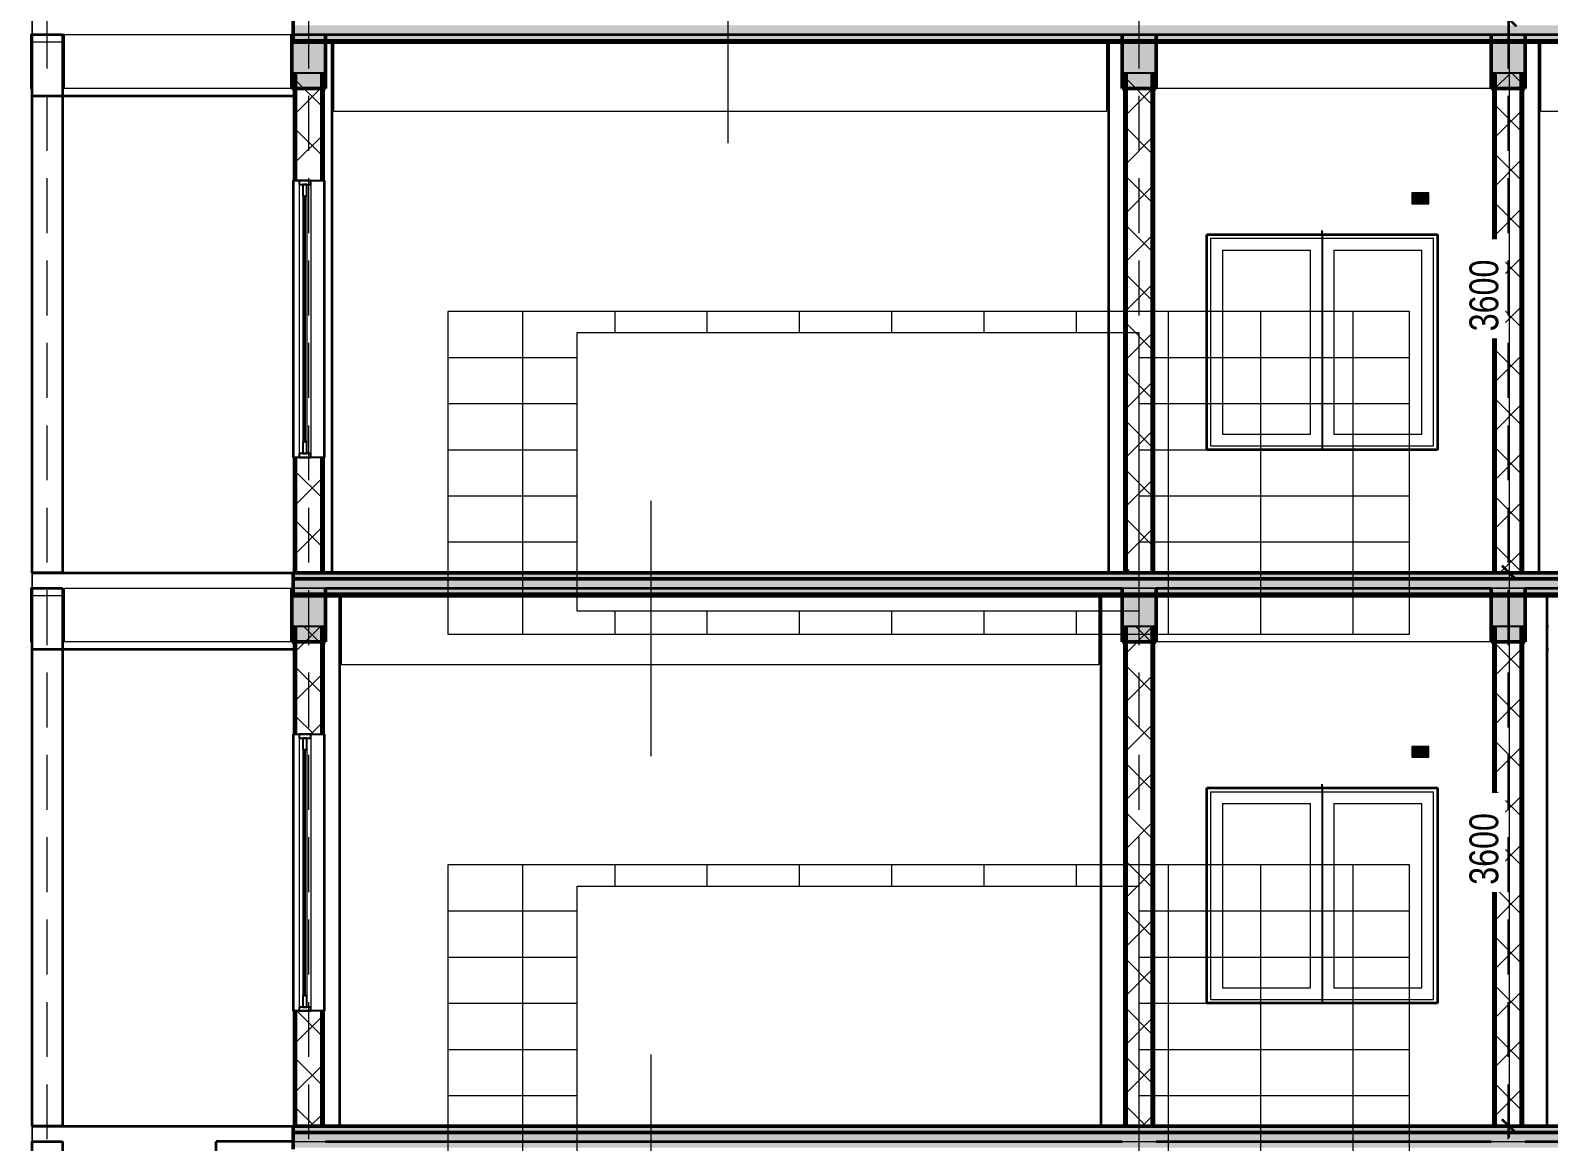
# Model space of a CAD drawing. Header units: millimetres. Extents: x -15163 to 15743, y -3675 to 21269.
# Drawn here: x -15010 to -5137, y 3800 to 11028 of the extents above; entities that cross this region are included whole.
import ezdxf

# ---------------------------------------------------------------- set-up
doc = ezdxf.new("R2010")
doc.units = ezdxf.units.MM
doc.linetypes.add('Hidden', pattern=[535.78125, 357.1875, -178.59375])
for name, color, linetype, lineweight in [('A-ANNO-DIMS', 211, 'Continuous', 9), ('A-ANNO-DIMS-75', 211, 'Continuous', 9), ('A-DETL', 90, 'Continuous', 18), ('A-DETL-GENF', 92, 'Continuous', 18), ('A-FLOR', 192, 'Continuous', 18), ('A-FLOR-MCUT', 51, 'Continuous', 50), ('A-FLOR-PATT', 8, 'Continuous', 50), ('A-GLAZ', 151, 'Continuous', 25), ('A-WALL', 113, 'Continuous', 35), ('A-WALL-PATT', 111, 'Continuous', 25), ('S-BEAM', 12, 'Continuous', 18), ('S-COLS', 52, 'Continuous', 35), ('S-FNDN', 32, 'Continuous', 18), ('S-GRID', 1, 'Continuous', 9)]:
    doc.layers.add(name, color=color, linetype=linetype, lineweight=lineweight)
doc.styles.add('Arial', font='arial.ttf', dxfattribs={"width": 0.8, "height": 187.5})
doc.dimstyles.new('kt_nam', dxfattribs={"dimscale": 304.8, "dimtxt": 191.298637, "dimasz": 0.295276, "dimexe": 0.492126, "dimexo": 0.0625, "dimgap": 0.049213, "dimtad": 1, "dimdec": 0, "dimzin": 0, "dimdsep": 46, "dimtxsty": 'Arial', "dimblk1": 'OBLIQUE', "dimblk2": 'OBLIQUE', "dimsah": 1, "dimcen": 0.09, "dimdle": 0.246063, "dimazin": 0, "dimtfac": 1, "dimtdec": 4, "dimtix": 1, "dimtmove": 0, "dimatfit": 3, "dimfxl": 1.968504, "dimfxlon": 1, "dimtvp": 1, "dimtfill": 1, "dimtolj": 1, "dimtzin": 0, "dimarcsym": 2})
pattern_1 = [(0, (-7608.4, 5345.385), (304.8, 76.2), [25.146, -203.454, 25.146, -203.454, -1219.2]), (0, (-7608.4, 5345.385), (304.8, 76.2), [-457.2, 25.146, -432.054, 25.146, -203.454, -533.4]), (0, (-7608.4, 5345.385), (304.8, 76.2), [-1143, 25.146, -127.254, 25.146, -355.854]), (120, (-7494.1, 5383.485), (-218.39114, 225.86454), [25.146, -203.454, 25.146, -203.454, -1219.2]), (120, (-7494.1, 5383.485), (-218.39114, 225.86454), [-457.2, 25.146, -432.054, 25.146, -203.454, -533.4]), (120, (-7494.1, 5383.485), (-218.39114, 225.86454), [-1143, 25.146, -127.254, 25.146, -355.854]), (240, (-7456, 5535.885), (-86.40886, -302.06454), [25.146, -203.454, 25.146, -203.454, -1219.2]), (240, (-7456, 5535.885), (-86.40886, -302.06454), [-457.2, 25.146, -432.054, 25.146, -203.454, -533.4]), (240, (-7456, 5535.885), (-86.40886, -302.06454), [-1143, 25.146, -127.254, 25.146, -355.854])]
pattern_2 = [(45, (-7608.4, 5345.39), (-159.099, 159.099), []), (135, (-7608.4, 5345.39), (-159.099, -159.099), [])]
pattern_3 = [(50, (-7608.4, 5345.4), (546.553, -47.817), [57.15, -628.65]), (355, (-7608.4, 5345.4), (-105.728, 573.17), [45.72, -502.92]), (100.451, (-7562.86, 5341.4), (440.828, 525.35), [48.57, -534.27]), (46.184, (-7608.4, 5497.8), (813.237, -126.13), [85.725, -942.975]), (96.636, (-7540.6, 5487.3), (712.21, 742.28), [72.855, -801.405]), (351.184, (-7608.4, 5497.8), (712.215, 742.276), [68.58, -754.38]), (21, (-7532.2, 5459.7), (454.843, -306.796), [57.15, -628.65]), (326, (-7532.2, 5459.7), (185.406, 552.564), [45.72, -502.92]), (71.451, (-7494.3, 5434.1), (640.25, 245.764), [48.57, -534.27]), (37.5, (-7608.4, 5345.39), (9.2664, 253.665), [25.146, -471.678, 25.146, -485.394, -504.825]), (37.5, (-7608.4, 5345.39), (9.2664, 253.665), [-1007.364, 25.146, -479.679]), (7.5, (-7608.4, 5345.39), (200.4594, 300.541), [25.146, -265.938, 25.146, -460.248, -192.405]), (7.5, (-7608.4, 5345.39), (200.4594, 300.541), [-776.478, 25.146, -167.259]), (327.5, (-7778.33, 5345.39), (406.773, -17.1864), [25.146, -165.354, 25.146, -569.214, -788.67]), (327.5, (-7778.33, 5345.39), (406.773, -17.1864), [-784.86, 25.146, -763.524]), (317.5, (-7854.53, 5345.4), (444.388, 76.28), [25.146, -222.504, 25.146, -369.57, -560.07]), (317.5, (-7854.53, 5345.4), (444.388, 76.28), [-642.366, 25.146, -534.924])]
pattern_4 = [(0, (-7608.4, 5345.4), (476.25, 476.25), [476.25, -476.25]), (0, (-7608.4, 5524), (476.25, 476.25), [476.25, -476.25]), (0, (-7608.4, 5702.57), (476.25, 476.25), [476.25, -476.25]), (90, (-7548.87, 5762.1), (-476.25, 476.25), [476.25, -476.25]), (90, (-7370.3, 5762.1), (-476.25, 476.25), [476.25, -476.25]), (90, (-7191.7, 5762.1), (-476.25, 476.25), [476.25, -476.25])]

# ---------------------------------------------------------------- blocks, each defined once
blk = doc.blocks.new('M_Concrete-Rectangular-Column - COT200X200-2391828-MẶT CẮT 5-5')
at = {"layer": 'S-COLS'}
for p, q in [((-15000, 3800), (-15000, 0)), ((-14999.3, 3800), (-14800, 3800)), ((-14800, 3800), (-14800, 0)), ((-14800, 0), (-14999.3, 0))]:
    blk.add_line(p, q, dxfattribs=at)
blk = doc.blocks.new('CUA SO 2 CANH NHOM KINH O O THOANG - S1_1500x1800-V4-MẶT CẮT 5-5')
at = {"layer": 'A-GLAZ'}
for p, q in [((-13187, 6450), (-13263, 6450)), ((-13263, 6450), (-13263, 6425)), ((-13263, 6425), (-13187, 6425)), ((-13212.5, 6425), (-13237.5, 6425)), ((-13237.5, 6425), (-13237.5, 6349)), ((-13212.5, 6349), (-13212.5, 6425)), ((-13187, 6425), (-13187, 6450)), ((-13237.5, 6349), (-13212.5, 6349)), ((-13222.5, 6349), (-13227.5, 6349)), ((-13227.5, 6349), (-13227.5, 4751)), ((-13222.5, 4751), (-13222.5, 6349)), ((-13212.5, 4751), (-13237.5, 4751)), ((-13237.5, 4751), (-13237.5, 4675)), ((-13227.5, 4751), (-13222.5, 4751)), ((-13212.5, 4675), (-13212.5, 4751)), ((-13187, 4675), (-13263, 4675)), ((-13263, 4675), (-13263, 4650)), ((-13263, 4650), (-13187, 4650)), ((-13237.5, 4675), (-13212.5, 4675)), ((-13187, 4650), (-13187, 4675))]:
    blk.add_line(p, q, dxfattribs=at)
at = {"layer": 'A-GLAZ', "lineweight": 18}
for p, q in [((-13263, 6425), (-13263, 4675)), ((-13187, 6425), (-13187, 4675)), ((-13237.5, 6349), (-13237.5, 4751)), ((-13212.5, 6349), (-13212.5, 4751))]:
    blk.add_line(p, q, dxfattribs=at)
blk = doc.blocks.new('dam betong - 220X350-2382505-MẶT CẮT 5-5')
at = {"layer": 'S-BEAM'}
for p, q in [((-15010, 3800), (-15010, 3450)), ((-15000, 3800), (-15010, 3800)), ((-14790, 3450), (-14790, 3750)), ((-15010, 3450), (-15000, 3450)), ((-14800, 3450), (-14790, 3450))]:
    blk.add_line(p, q, dxfattribs=at)
blk = doc.blocks.new('M_Concrete-Rectangular-Column - COT250X350-2391838-MẶT CẮT 5-5')
at = {"layer": 'S-COLS'}
blk.add_line((-8050, 7350), (-8050, 3900), dxfattribs=at)
blk = doc.blocks.new('M_Concrete-Rectangular-Column - COT220X300-2391839-MẶT CẮT 5-5')
at = {"layer": 'S-COLS'}
blk.add_line((-8000, 10950), (-8000, 7500), dxfattribs=at)
blk = doc.blocks.new('M_Concrete-Rectangular-Column - COT220X300-V6-MẶT CẮT 5-5')
at = {"layer": 'S-COLS'}
blk.add_line((-13000, 7350), (-13000, 3900), dxfattribs=at)
blk = doc.blocks.new('M_Concrete-Rectangular-Column - COT200X250-V7-MẶT CẮT 5-5')
at = {"layer": 'S-COLS'}
blk.add_line((-13050, 10950), (-13050, 7500), dxfattribs=at)
blk = doc.blocks.new('M_Concrete-Rectangular-Column - COT200X200-2391833-MẶT CẮT 5-5')
at = {"layer": 'S-COLS'}
for p, q in [((-15000, 7400), (-15000, 3900)), ((-14999.3, 7400), (-14800, 7400)), ((-14800, 7400), (-14800, 3900)), ((-14800, 3900), (-14999.3, 3900))]:
    blk.add_line(p, q, dxfattribs=at)
blk = doc.blocks.new('M_Concrete-Rectangular-Column - COT200X200-2391834-MẶT CẮT 5-5')
at = {"layer": 'S-COLS'}
for p, q in [((-15000, 11000), (-15000, 7500)), ((-14999.3, 11000), (-14800, 11000)), ((-14800, 11000), (-14800, 7500)), ((-14800, 7500), (-14999.3, 7500))]:
    blk.add_line(p, q, dxfattribs=at)
blk = doc.blocks.new('M_Concrete-Rectangular-Column - COT250X350-V8-MẶT CẮT 5-5')
at = {"layer": 'S-COLS'}
blk.add_line((-5150, 7350), (-5150, 3900), dxfattribs=at)
blk = doc.blocks.new('M_Concrete-Rectangular-Column - COT220X300-V9-MẶT CẮT 5-5')
at = {"layer": 'S-COLS'}
blk.add_line((-5200, 10950), (-5200, 7500), dxfattribs=at)
blk = doc.blocks.new('CUA SO 2 CANH NHOM KINH O O THOANG - K4-2413349-MẶT CẮT 5-5')
at = {"layer": 'A-GLAZ'}
for q in [(-6610, 6125), (-6610, 4700)]:
    blk.add_line((-6610, 6100), q, dxfattribs=at)
at = {"layer": 'A-GLAZ', "lineweight": 18}
for p, q in [((-7335, 6075), (-7335, 4725)), ((-7335, 6075), (-5885, 6075)), ((-6610, 4725), (-6610, 6075)), ((-6610, 6075), (-6610, 4725)), ((-5885, 4725), (-5885, 6075)), ((-7259, 5999), (-7259, 4801)), ((-7259, 5999), (-6686, 5999)), ((-6686, 4801), (-6686, 5999)), ((-6534, 5999), (-6534, 4801)), ((-6534, 5999), (-5961, 5999)), ((-5961, 4801), (-5961, 5999)), ((-7259, 4801), (-6686, 4801)), ((-6534, 4801), (-5961, 4801)), ((-7335, 4725), (-5885, 4725))]:
    blk.add_line(p, q, dxfattribs=at)
blk = doc.blocks.new('DIMBLOCK16-MẶT CẮT 5-5')
at = {"layer": 'A-ANNO-DIMS-75'}
for p, q in [((-5394, 11175), (-5394, 7500)), ((-5394, 11100), (-5544, 11100)), ((-5394, 11100), (-4794, 11100)), ((-5394, 7500), (-5544, 7500)), ((-5394, 7500), (-4794, 7500))]:
    blk.add_line(p, q, dxfattribs=at)
at = {"layer": 'A-ANNO-DIMS-75', "lineweight": 35}
for p, q in [((-5394, 11100), (-5439, 11145)), ((-5394, 11100), (-5349, 11055)), ((-5394, 7500), (-5439, 7545)), ((-5394, 7500), (-5349, 7455))]:
    blk.add_line(p, q, dxfattribs=at)
at = {"layer": 'A-ANNO-DIMS-75', "color": 0, "insert": (-5652.4, 9070.4), "char_height": 187.5, "width": 550.94, "attachment_point": 1, "rotation": 90, "line_spacing_factor": 0.941778, "style": 'Arial', "bg_fill": 3, "box_fill_scale": 1.25, "bg_fill_color": 256, "bg_fill_true_color": 13158600, "bg_fill_transparency": 0}
blk.add_mtext('3600', dxfattribs=at)
blk = doc.blocks.new('_Oblique')
at = {"color": 0, "linetype": 'ByBlock', "lineweight": -2}
blk.add_line((-0.5, -0.5), (0.5, 0.5), dxfattribs=at)
blk = doc.blocks.new('DIMBLOCK17-MẶT CẮT 5-5')
at = {"layer": 'A-ANNO-DIMS-75', "lineweight": 35}
for p, q in [((-5394, 7500), (-5439, 7545)), ((-5394, 7500), (-5349, 7455)), ((-5394, 3900), (-5439, 3945)), ((-5394, 3900), (-5349, 3855))]:
    blk.add_line(p, q, dxfattribs=at)
at = {"layer": 'A-ANNO-DIMS-75'}
for p, q in [((-5394, 7500), (-5544, 7500)), ((-5394, 7500), (-5394, 3825)), ((-5394, 7500), (-4794, 7500)), ((-5394, 3900), (-5544, 3900)), ((-5394, 3900), (-4794, 3900))]:
    blk.add_line(p, q, dxfattribs=at)
at = {"layer": 'A-ANNO-DIMS-75', "color": 0, "insert": (-5652.4, 5470.4), "char_height": 187.5, "width": 550.94, "attachment_point": 1, "rotation": 90, "line_spacing_factor": 0.941778, "style": 'Arial', "bg_fill": 3, "box_fill_scale": 1.25, "bg_fill_color": 256, "bg_fill_true_color": 13158600, "bg_fill_transparency": 0}
blk.add_mtext('3600', dxfattribs=at)

msp = doc.modelspace()

# ---------------------------------------------------------------- hatches: boundary and pattern name
at = {"layer": 'A-DETL-GENF'}
for points in [[(-5916.4, 9900), (-5916.4, 9970), (-6026.4, 9970), (-6026.4, 9900)], [(-5916.4, 6300), (-5916.4, 6370), (-6026.4, 6370), (-6026.4, 6300)]]:
    msp.add_hatch(color=7, dxfattribs=at).paths.add_polyline_path(points)
h = msp.add_hatch(dxfattribs=at)
h.set_pattern_fill('FP_7', style=0, pattern_type=2)
h.set_pattern_definition([(0, (-7608.4, 12800), (0, 300), []), (90, (-7608.4, 12800), (-600, 4e-14), [])])
h.paths.add_polyline_path([(-12296.4, 7100), (-7910, 7100), (-7910, 7250), (-11453.4, 7250), (-11453.4, 9062), (-7801.4, 9062), (-7801.4, 7400), (-7690, 7400), (-7690, 7100), (-6041.4, 7100), (-6041.4, 9200), (-12296.4, 9200), (-12296.4, 7129.6)])
h = msp.add_hatch(dxfattribs=at)
h.set_pattern_fill('FP_6', style=0, pattern_type=2)
h.set_pattern_definition([(0, (-7608.4, 9200), (0, 300), []), (90, (-7608.4, 9200), (-600, 4e-14), [])])
h.paths.add_polyline_path([(-12296.4, 3500), (-7910, 3500), (-7910, 3650), (-11453.4, 3650), (-11453.4, 5462), (-7801.4, 5462), (-7801.4, 3800), (-7690, 3800), (-7690, 3500), (-6041.4, 3500), (-6041.4, 5600), (-12296.4, 5600), (-12296.4, 3511.7)])
at = {"layer": 'A-FLOR-PATT', "lineweight": 18}
h = msp.add_hatch(dxfattribs=at)
h.set_pattern_fill('FP_4', color=256, style=0, pattern_type=2)
h.set_pattern_definition(pattern_3)
h.paths.add_polyline_path([(-13301.4, 10960), (99.7, 10960), (99.7, 11060), (-13301.4, 11060), (-13301.4, 10988.6)])
h = msp.add_hatch(dxfattribs=at)
h.set_pattern_fill('FP_3', color=256, style=0, pattern_type=2)
h.set_pattern_definition(pattern_4)
h.paths.add_polyline_path([(-21.1, 10950), (99.7, 10950), (99.7, 10960), (-13301.4, 10960), (-13301.4, 10950), (-572.3, 10950)])
h = msp.add_hatch(dxfattribs=at)
h.set_pattern_fill('FP_1', color=256, style=0, pattern_type=2)
h.set_pattern_definition(pattern_1)
h.paths.add_polyline_path([(-21.1, 7460), (99.7, 7460), (99.7, 7500), (-13301.4, 7500), (-13301.4, 7460), (-572.3, 7460)])
h = msp.add_hatch(dxfattribs=at)
h.set_pattern_fill('FP_4', color=256, style=0, pattern_type=2)
h.set_pattern_definition(pattern_3)
h.paths.add_polyline_path([(-13301.4, 7360), (99.7, 7360), (99.7, 7460), (-13301.4, 7460)])
h = msp.add_hatch(dxfattribs=at)
h.set_pattern_fill('FP_3', color=256, style=0, pattern_type=2)
h.set_pattern_definition(pattern_4)
h.paths.add_polyline_path([(-21.1, 7350), (99.7, 7350), (99.7, 7360), (-13301.4, 7360), (-13301.4, 7350), (-572.3, 7350)])
h = msp.add_hatch(dxfattribs=at)
h.set_pattern_fill('FP_1', color=256, style=0, pattern_type=2)
h.set_pattern_definition(pattern_1)
h.paths.add_polyline_path([(-21.1, 3860), (99.7, 3860), (99.7, 3900), (-13301.4, 3900), (-13301.4, 3860), (-158.9, 3860)])
h = msp.add_hatch(dxfattribs=at)
h.set_pattern_fill('FP_4', color=256, style=0, pattern_type=2)
h.set_pattern_definition(pattern_3)
h.paths.add_polyline_path([(-10354.5, 3760), (99.7, 3760), (99.7, 3860), (-13301.4, 3860), (-13301.4, 3760), (-10492.2, 3760)])
at = {"layer": 'A-WALL-PATT', "lineweight": 18}
h = msp.add_hatch(dxfattribs=at)
h.set_pattern_fill('FP_1', color=256, style=0, pattern_type=2)
h.set_pattern_definition(pattern_1)
h.paths.add_polyline_path([(-13285, 7500), (-13285, 8250), (-13300, 8250), (-13300, 7500)])
h.paths.add_polyline_path([(-13285, 10050), (-13285, 10750), (-13300, 10750), (-13300, 10050)])
h = msp.add_hatch(dxfattribs=at)
h.set_pattern_fill('FP_2', color=256, style=0, pattern_type=2)
h.set_pattern_definition(pattern_2)
h.paths.add_polyline_path([(-13247.8, 7500), (-13115, 7500), (-13115, 8250), (-13285, 8250), (-13285, 7500)])
h.paths.add_polyline_path([(-13285, 10050), (-13115, 10050), (-13115, 10750), (-13285, 10750), (-13285, 10104.3)])
h = msp.add_hatch(dxfattribs=at)
h.set_pattern_fill('FP_1', color=256, style=0, pattern_type=2)
h.set_pattern_definition(pattern_1)
h.paths.add_polyline_path([(-13115, 7500), (-13100, 7500), (-13100, 8250), (-13115, 8250), (-13115, 7772.7)])
h.paths.add_polyline_path([(-13115, 10050), (-13100, 10050), (-13100, 10750), (-13115, 10750), (-13115, 10104.3)])
h = msp.add_hatch(dxfattribs=at)
h.set_pattern_fill('FP_1', color=256, style=0, pattern_type=2)
h.set_pattern_definition(pattern_1)
h.paths.add_polyline_path([(-7885, 7500), (-7885, 10750), (-7900, 10750), (-7900, 7500)])
h = msp.add_hatch(dxfattribs=at)
h.set_pattern_fill('FP_2', color=256, style=0, pattern_type=2)
h.set_pattern_definition(pattern_2)
h.paths.add_polyline_path([(-7885, 7500), (-7715, 7500), (-7715, 10750), (-7885, 10750), (-7885, 7531.5)])
h = msp.add_hatch(dxfattribs=at)
h.set_pattern_fill('FP_1', color=256, style=0, pattern_type=2)
h.set_pattern_definition(pattern_1)
h.paths.add_polyline_path([(-7700, 7500), (-7700, 10750), (-7715, 10750), (-7715, 7500)])
h = msp.add_hatch(dxfattribs=at)
h.set_pattern_fill('FP_1', color=256, style=0, pattern_type=2)
h.set_pattern_definition(pattern_1)
h.paths.add_polyline_path([(-5485, 7500), (-5485, 10750), (-5500, 10750), (-5500, 7500)])
h = msp.add_hatch(dxfattribs=at)
h.set_pattern_fill('FP_2', color=256, style=0, pattern_type=2)
h.set_pattern_definition(pattern_2)
h.paths.add_polyline_path([(-5394.5, 7500), (-5315, 7500), (-5315, 10750), (-5485, 10750), (-5485, 7500)])
h = msp.add_hatch(dxfattribs=at)
h.set_pattern_fill('FP_1', color=256, style=0, pattern_type=2)
h.set_pattern_definition(pattern_1)
h.paths.add_polyline_path([(-5300, 7500), (-5300, 10750), (-5315, 10750), (-5315, 7500)])
h = msp.add_hatch(dxfattribs=at)
h.set_pattern_fill('FP_1', color=256, style=0, pattern_type=2)
h.set_pattern_definition(pattern_1)
h.paths.add_polyline_path([(-13285, 3900), (-13285, 4650), (-13300, 4650), (-13300, 3900)])
h.paths.add_polyline_path([(-13285, 6450), (-13285, 7150), (-13300, 7150), (-13300, 6450)])
h = msp.add_hatch(dxfattribs=at)
h.set_pattern_fill('FP_2', color=256, style=0, pattern_type=2)
h.set_pattern_definition(pattern_2)
h.paths.add_polyline_path([(-13247.8, 3900), (-13115, 3900), (-13115, 4650), (-13285, 4650), (-13285, 3900)])
h.paths.add_polyline_path([(-13178.9, 6450), (-13115, 6450), (-13115, 7150), (-13285, 7150), (-13285, 6450), (-13247.8, 6450)])
h = msp.add_hatch(dxfattribs=at)
h.set_pattern_fill('FP_1', color=256, style=0, pattern_type=2)
h.set_pattern_definition(pattern_1)
h.paths.add_polyline_path([(-13100, 3900), (-13100, 4650), (-13115, 4650), (-13115, 3900), (-13110, 3900)])
h.paths.add_polyline_path([(-13110, 6450), (-13100, 6450), (-13100, 7150), (-13115, 7150), (-13115, 6450)])
h = msp.add_hatch(dxfattribs=at)
h.set_pattern_fill('FP_1', color=256, style=0, pattern_type=2)
h.set_pattern_definition(pattern_1)
h.paths.add_polyline_path([(-7885, 3900), (-7885, 7150), (-7900, 7150), (-7900, 3900)])
h = msp.add_hatch(dxfattribs=at)
h.set_pattern_fill('FP_2', color=256, style=0, pattern_type=2)
h.set_pattern_definition(pattern_2)
h.paths.add_polyline_path([(-7874.5, 3900), (-7715, 3900), (-7715, 7150), (-7885, 7150), (-7885, 3900)])
h = msp.add_hatch(dxfattribs=at)
h.set_pattern_fill('FP_1', color=256, style=0, pattern_type=2)
h.set_pattern_definition(pattern_1)
h.paths.add_polyline_path([(-7700, 3900), (-7700, 7150), (-7715, 7150), (-7715, 3900)])
h = msp.add_hatch(dxfattribs=at)
h.set_pattern_fill('FP_1', color=256, style=0, pattern_type=2)
h.set_pattern_definition(pattern_1)
h.paths.add_polyline_path([(-5485, 3900), (-5485, 7150), (-5500, 7150), (-5500, 3900)])
h = msp.add_hatch(dxfattribs=at)
h.set_pattern_fill('FP_2', color=256, style=0, pattern_type=2)
h.set_pattern_definition(pattern_2)
h.paths.add_polyline_path([(-5315, 3900), (-5315, 7150), (-5485, 7150), (-5485, 3900), (-5394.5, 3900)])
h = msp.add_hatch(dxfattribs=at)
h.set_pattern_fill('FP_1', color=256, style=0, pattern_type=2)
h.set_pattern_definition(pattern_1)
h.paths.add_polyline_path([(-5300, 3900), (-5300, 7150), (-5315, 7150), (-5315, 3900)])
at = {"layer": 'S-BEAM'}
for points in [[(-13310, 10650), (-13090, 10650), (-13090, 11000), (-13310, 11000), (-13310, 10667)], [(-7690, 10650), (-7690, 11000), (-7910, 11000), (-7910, 10650), (-7736.7, 10650)], [(-5290, 10650), (-5290, 11000), (-5510, 11000), (-5510, 10650)], [(-13310, 7050), (-13090, 7050), (-13090, 7400), (-13310, 7400), (-13310, 7129.6)], [(-7690, 7050), (-7690, 7400), (-7910, 7400), (-7910, 7050), (-7736.7, 7050)], [(-5290, 7050), (-5290, 7400), (-5510, 7400), (-5510, 7050)]]:
    msp.add_hatch(color=8, dxfattribs=at).paths.add_polyline_path(points)

# ---------------------------------------------------------------- linework, layer by layer
at = {"layer": 'A-DETL'}
for p, q in [((-10474.5, 12294.4), (-10474.5, 10294.4)), ((-5916.4, 9970), (-6026.4, 9970)), ((-6026.4, 9970), (-6026.4, 9900)), ((-6026.4, 9900), (-5916.4, 9900)), ((-5916.4, 9900), (-5916.4, 9970)), ((-6041.4, 9200), (-12296.4, 9200)), ((-12296.4, 9200), (-12296.4, 7100)), ((-6041.4, 7100), (-6041.4, 9200)), ((-11453.4, 7250), (-11453.4, 9062)), ((-11453.4, 9062), (-7801.4, 9062)), ((-7801.4, 9062), (-7801.4, 7250)), ((-10974.5, 7967), (-10974.5, 6307)), ((-7801.4, 7250), (-11453.4, 7250)), ((-12296.4, 7100), (-6041.4, 7100)), ((-5916.4, 6370), (-6026.4, 6370)), ((-6026.4, 6370), (-6026.4, 6300)), ((-5916.4, 6300), (-5916.4, 6370)), ((-6026.4, 6300), (-5916.4, 6300)), ((-6041.4, 5600), (-12296.4, 5600)), ((-12296.4, 5600), (-12296.4, 3500)), ((-6041.4, 3500), (-6041.4, 5600)), ((-11453.4, 3650), (-11453.4, 5462)), ((-11453.4, 5462), (-7801.4, 5462)), ((-7801.4, 5462), (-7801.4, 3650)), ((-10974.5, 4367), (-10974.5, 2707))]:
    msp.add_line(p, q, dxfattribs=at)
at = {"layer": 'A-FLOR'}
for p, q in [((-14999.3, 11100), (-14999.3, 10950)), ((-14787.3, 10950), (-14999.3, 10950)), ((-13310, 10950), (-13312.7, 10950)), ((-13037.3, 10870), (-13050, 10870)), ((-5187.3, 10870), (-5200, 10870)), ((-15000, 7500), (-15000, 7400)), ((-14999.3, 7500), (-14999.3, 7350)), ((-14787.3, 7350), (-14999.3, 7350)), ((-13310, 7350), (-13312.7, 7350)), ((-12987.3, 7270), (-13000, 7270)), ((-15000, 3900), (-15000, 3800)), ((-14999.3, 3900), (-14999.3, 3750))]:
    msp.add_line(p, q, dxfattribs=at)
at = {"layer": 'A-FLOR', "lineweight": 50}
for p, q in [((-13301.4, 11100), (-13301.4, 10950)), ((-13301.4, 10950), (99.7, 10950)), ((99.7, 7500), (-13301.4, 7500)), ((-13301.4, 7500), (-13301.4, 7350)), ((-13301.4, 7350), (99.7, 7350)), ((99.7, 3900), (-13301.4, 3900)), ((-13301.4, 3900), (-13301.4, 3750))]:
    msp.add_line(p, q, dxfattribs=at)
at = {"layer": 'A-FLOR-MCUT'}
for p, q in [((99.7, 10960), (-13301.4, 10960)), ((99.7, 7460), (-13301.4, 7460)), ((99.7, 7360), (-13301.4, 7360)), ((99.7, 3860), (-13301.4, 3860))]:
    msp.add_line(p, q, dxfattribs=at)
at = {"layer": 'A-WALL', "lineweight": 25}
for p, q in [((-13100, 10750), (-13300, 10750)), ((-13300, 10750), (-13300, 10050)), ((-13100, 10050), (-13100, 10750)), ((-7700, 10750), (-7900, 10750)), ((-7900, 10750), (-7900, 7500)), ((-7700, 7500), (-7700, 10750)), ((-5300, 10750), (-5500, 10750)), ((-5500, 10750), (-5500, 7500)), ((-5300, 7500), (-5300, 10750)), ((-13300, 10050), (-13100, 10050)), ((-13100, 8250), (-13300, 8250)), ((-13300, 8250), (-13300, 7500)), ((-13100, 7500), (-13100, 8250)), ((-13100, 7150), (-13300, 7150)), ((-13300, 7150), (-13300, 6450)), ((-13100, 6450), (-13100, 7150)), ((-7700, 7150), (-7900, 7150)), ((-7900, 7150), (-7900, 3900)), ((-7700, 3900), (-7700, 7150)), ((-5300, 7150), (-5500, 7150)), ((-5500, 7150), (-5500, 3900)), ((-5300, 3900), (-5300, 7150)), ((-13300, 6450), (-13100, 6450)), ((-13100, 4650), (-13300, 4650)), ((-13300, 4650), (-13300, 3900)), ((-13100, 3900), (-13100, 4650))]:
    msp.add_line(p, q, dxfattribs=at)
at = {"layer": 'A-WALL', "lineweight": 50}
for p, q in [((-13285, 10750), (-13285, 10050)), ((-13115, 10750), (-13115, 10050)), ((-7885, 10750), (-7885, 7500)), ((-7715, 10750), (-7715, 7500)), ((-5485, 10750), (-5485, 7500)), ((-5315, 10750), (-5315, 7500)), ((-13285, 8250), (-13285, 7500)), ((-13115, 8250), (-13115, 7500)), ((-13285, 7150), (-13285, 6450)), ((-13115, 7150), (-13115, 6450)), ((-7885, 7150), (-7885, 3900)), ((-7715, 7150), (-7715, 3900)), ((-5485, 7150), (-5485, 3900)), ((-5315, 7150), (-5315, 3900)), ((-13285, 4650), (-13285, 3900)), ((-13115, 4650), (-13115, 3900))]:
    msp.add_line(p, q, dxfattribs=at)
at = {"layer": 'A-WALL'}
for p, q in [((-7687.3, 10750), (-7690, 10750)), ((-5510, 10750), (-5512.7, 10750)), ((-5187.3, 10750), (-5200, 10750)), ((-13300, 10600), (-15000, 10600)), ((-15000, 10600), (-15000, 7500)), ((-13037.3, 10600), (-13050, 10600)), ((-8000, 10600), (-8012.7, 10600)), ((-5187.3, 10600), (-5200, 10600)), ((-13300, 8250), (-13300, 10050)), ((-13100, 10050), (-13100, 8250)), ((-7360, 8300), (-7360, 9700)), ((-7360, 9700), (-5860, 9700)), ((-5860, 9700), (-5860, 8300)), ((-5860, 8300), (-7360, 8300)), ((-14999.3, 7500), (-13301.4, 7500)), ((-7687.3, 7150), (-7690, 7150)), ((-5510, 7150), (-5512.7, 7150)), ((-5137.3, 7150), (-5150, 7150)), ((-13300, 7000), (-15000, 7000)), ((-15000, 7000), (-15000, 3900)), ((-12987.3, 7000), (-13000, 7000)), ((-8050, 7000), (-8062.7, 7000)), ((-5137.3, 7000), (-5150, 7000)), ((-13300, 4650), (-13300, 6450)), ((-13100, 6450), (-13100, 4650)), ((-7360, 4700), (-7360, 6100)), ((-7360, 6100), (-5860, 6100)), ((-5860, 6100), (-5860, 4700)), ((-5860, 4700), (-7360, 4700)), ((-14999.3, 3900), (-13301.4, 3900)), ((-13802, 0), (-13802, 3800)), ((-13310, 3800), (-13802, 3800))]:
    msp.add_line(p, q, dxfattribs=at)
at = {"layer": 'S-BEAM'}
for p, q in [((-14787.3, 10650), (-14787.3, 11000)), ((-14787.3, 11000), (-13312.7, 11000)), ((-13312.7, 11000), (-13312.7, 10650)), ((-13090, 11000), (-13300, 11000)), ((-7690, 11000), (-7910, 11000)), ((-5290, 11000), (-5510, 11000)), ((-13037.3, 10500), (-13037.3, 10950)), ((-8012.7, 10950), (-8012.7, 10500)), ((-7687.3, 10650), (-7687.3, 10950)), ((-5512.7, 10950), (-5512.7, 10650)), ((-5187.3, 10500), (-5187.3, 10950)), ((-13312.7, 10650), (-14787.3, 10650)), ((-5512.7, 10650), (-7687.3, 10650)), ((-8012.7, 10500), (-13037.3, 10500)), ((-112.7, 10500), (-5187.3, 10500)), ((-14787.3, 7050), (-14787.3, 7400)), ((-14787.3, 7400), (-13312.7, 7400)), ((-13312.7, 7400), (-13312.7, 7050)), ((-13090, 7400), (-13300, 7400)), ((-12987.3, 6900), (-12987.3, 7350)), ((-8062.7, 7350), (-8062.7, 6900)), ((-7690, 7400), (-7910, 7400)), ((-7687.3, 7050), (-7687.3, 7350)), ((-5512.7, 7350), (-5512.7, 7050)), ((-5290, 7400), (-5510, 7400)), ((-13312.7, 7050), (-14787.3, 7050)), ((-5512.7, 7050), (-7687.3, 7050)), ((-8062.7, 6900), (-12987.3, 6900))]:
    msp.add_line(p, q, dxfattribs=at)
at = {"layer": 'S-BEAM', "lineweight": 50}
for p, q in [((-13300, 11000), (-13310, 11000)), ((-13310, 11000), (-13310, 10650)), ((-13090, 10650), (-13090, 11000)), ((-7910, 11000), (-7910, 10650)), ((-7690, 10650), (-7690, 11000)), ((-5510, 11000), (-5510, 10650)), ((-5290, 10650), (-5290, 11000)), ((-13310, 10650), (-13090, 10650)), ((-7910, 10650), (-7690, 10650)), ((-5510, 10650), (-5290, 10650)), ((-13300, 7400), (-13310, 7400)), ((-13310, 7400), (-13310, 7050)), ((-13090, 7050), (-13090, 7400)), ((-7910, 7400), (-7910, 7050)), ((-7690, 7050), (-7690, 7400)), ((-5510, 7400), (-5510, 7050)), ((-5290, 7050), (-5290, 7400)), ((-13310, 7050), (-13090, 7050)), ((-7910, 7050), (-7690, 7050)), ((-5510, 7050), (-5290, 7050))]:
    msp.add_line(p, q, dxfattribs=at)
at = {"layer": 'S-FNDN'}
for p, q in [((-15000, 11100), (-15000, 11000)), ((-14787.3, 11000), (-14999.3, 11000)), ((-13310, 11000), (-13312.7, 11000)), ((-13300, 7400), (-13090, 7400)), ((-7910, 7400), (-7690, 7400)), ((-5510, 7400), (-5290, 7400)), ((-13300, 3800), (-13090, 3800)), ((-7910, 3800), (-7690, 3800)), ((-5510, 3800), (-5290, 3800))]:
    msp.add_line(p, q, dxfattribs=at)
at = {"layer": 'S-FNDN', "lineweight": 35}
for p, q in [((-13300, 11100), (-13300, 11000)), ((-13301.4, 11000), (99.7, 11000)), ((-13300, 7500), (-13300, 7400)), ((-13090, 7400), (-7910, 7400)), ((-7690, 7400), (-5510, 7400)), ((-5290, 7400), (-110, 7400)), ((-13300, 3900), (-13300, 3800)), ((-13090, 3800), (-7910, 3800)), ((-7690, 3800), (-5510, 3800)), ((-5290, 3800), (-110, 3800))]:
    msp.add_line(p, q, dxfattribs=at)
at = {"layer": 'S-GRID', "linetype": 'Hidden'}
for p, q in [((-14900, -3150.1), (-14900, 21269.4)), ((-13200, -3150.1), (-13200, 21269.4)), ((-7800, -3150.1), (-7800, 21269.4))]:
    msp.add_line(p, q, dxfattribs=at)

# ---------------------------------------------------------------- block references
at = {"layer": 'A-GLAZ', "lineweight": 18}
for p in [(0, 3600), (0, 0)]:
    msp.add_blockref('CUA SO 2 CANH NHOM KINH O O THOANG - S1_1500x1800-V4-MẶT CẮT 5-5', p, dxfattribs=at)
at = {"layer": 'A-GLAZ'}
for p in [(0, 3600), (0, 0)]:
    msp.add_blockref('CUA SO 2 CANH NHOM KINH O O THOANG - K4-2413349-MẶT CẮT 5-5', p, dxfattribs=at)
at = {"layer": 'S-BEAM'}
for p in [(0, 7200), (0, 3600)]:
    msp.add_blockref('dam betong - 220X350-2382505-MẶT CẮT 5-5', p, dxfattribs=at)
at = {"layer": 'S-COLS'}
for name in ['M_Concrete-Rectangular-Column - COT200X200-2391834-MẶT CẮT 5-5', 'M_Concrete-Rectangular-Column - COT200X250-V7-MẶT CẮT 5-5', 'M_Concrete-Rectangular-Column - COT220X300-2391839-MẶT CẮT 5-5', 'M_Concrete-Rectangular-Column - COT220X300-V9-MẶT CẮT 5-5', 'M_Concrete-Rectangular-Column - COT200X200-2391833-MẶT CẮT 5-5', 'M_Concrete-Rectangular-Column - COT220X300-V6-MẶT CẮT 5-5', 'M_Concrete-Rectangular-Column - COT250X350-2391838-MẶT CẮT 5-5', 'M_Concrete-Rectangular-Column - COT250X350-V8-MẶT CẮT 5-5', 'M_Concrete-Rectangular-Column - COT200X200-2391828-MẶT CẮT 5-5']:
    msp.add_blockref(name, (0, 0), dxfattribs=at)

# ---------------------------------------------------------------- next in the draw order: dimensions: what is measured, and where the dimension line sits
at = {"layer": 'A-ANNO-DIMS'}
dim = msp.add_linear_dim(base=(-5394, 7500), p1=(-4794, 11100), p2=(-4794, 7500), angle=90, dimstyle='kt_nam', override={"dimpost": '<>', "dimfxl": 3600}, dxfattribs=at)
dim.commit()
dim.dimension.update_dxf_attribs({"geometry": 'DIMBLOCK16-MẶT CẮT 5-5', "text_midpoint": (-5504.8, 9300)})

# ---------------------------------------------------------------- next in the draw order: dimensions: what is measured, and where the dimension line sits
dim = msp.add_linear_dim(base=(-5394, 3900), p1=(-4794, 7500), p2=(-4794, 3900), angle=90, dimstyle='kt_nam', override={"dimpost": '<>', "dimfxl": 3600}, dxfattribs=at)
dim.commit()
dim.dimension.update_dxf_attribs({"geometry": 'DIMBLOCK17-MẶT CẮT 5-5', "text_midpoint": (-5504.8, 5700)})

# ---------------------------------------------------------------- next in the draw order: linework, layer by layer
at = {"layer": 'S-GRID', "linetype": 'Hidden'}
msp.add_line((-5400, -3150.1), (-5400, 21269.4), dxfattribs=at)

doc.saveas('drawing.dxf')
